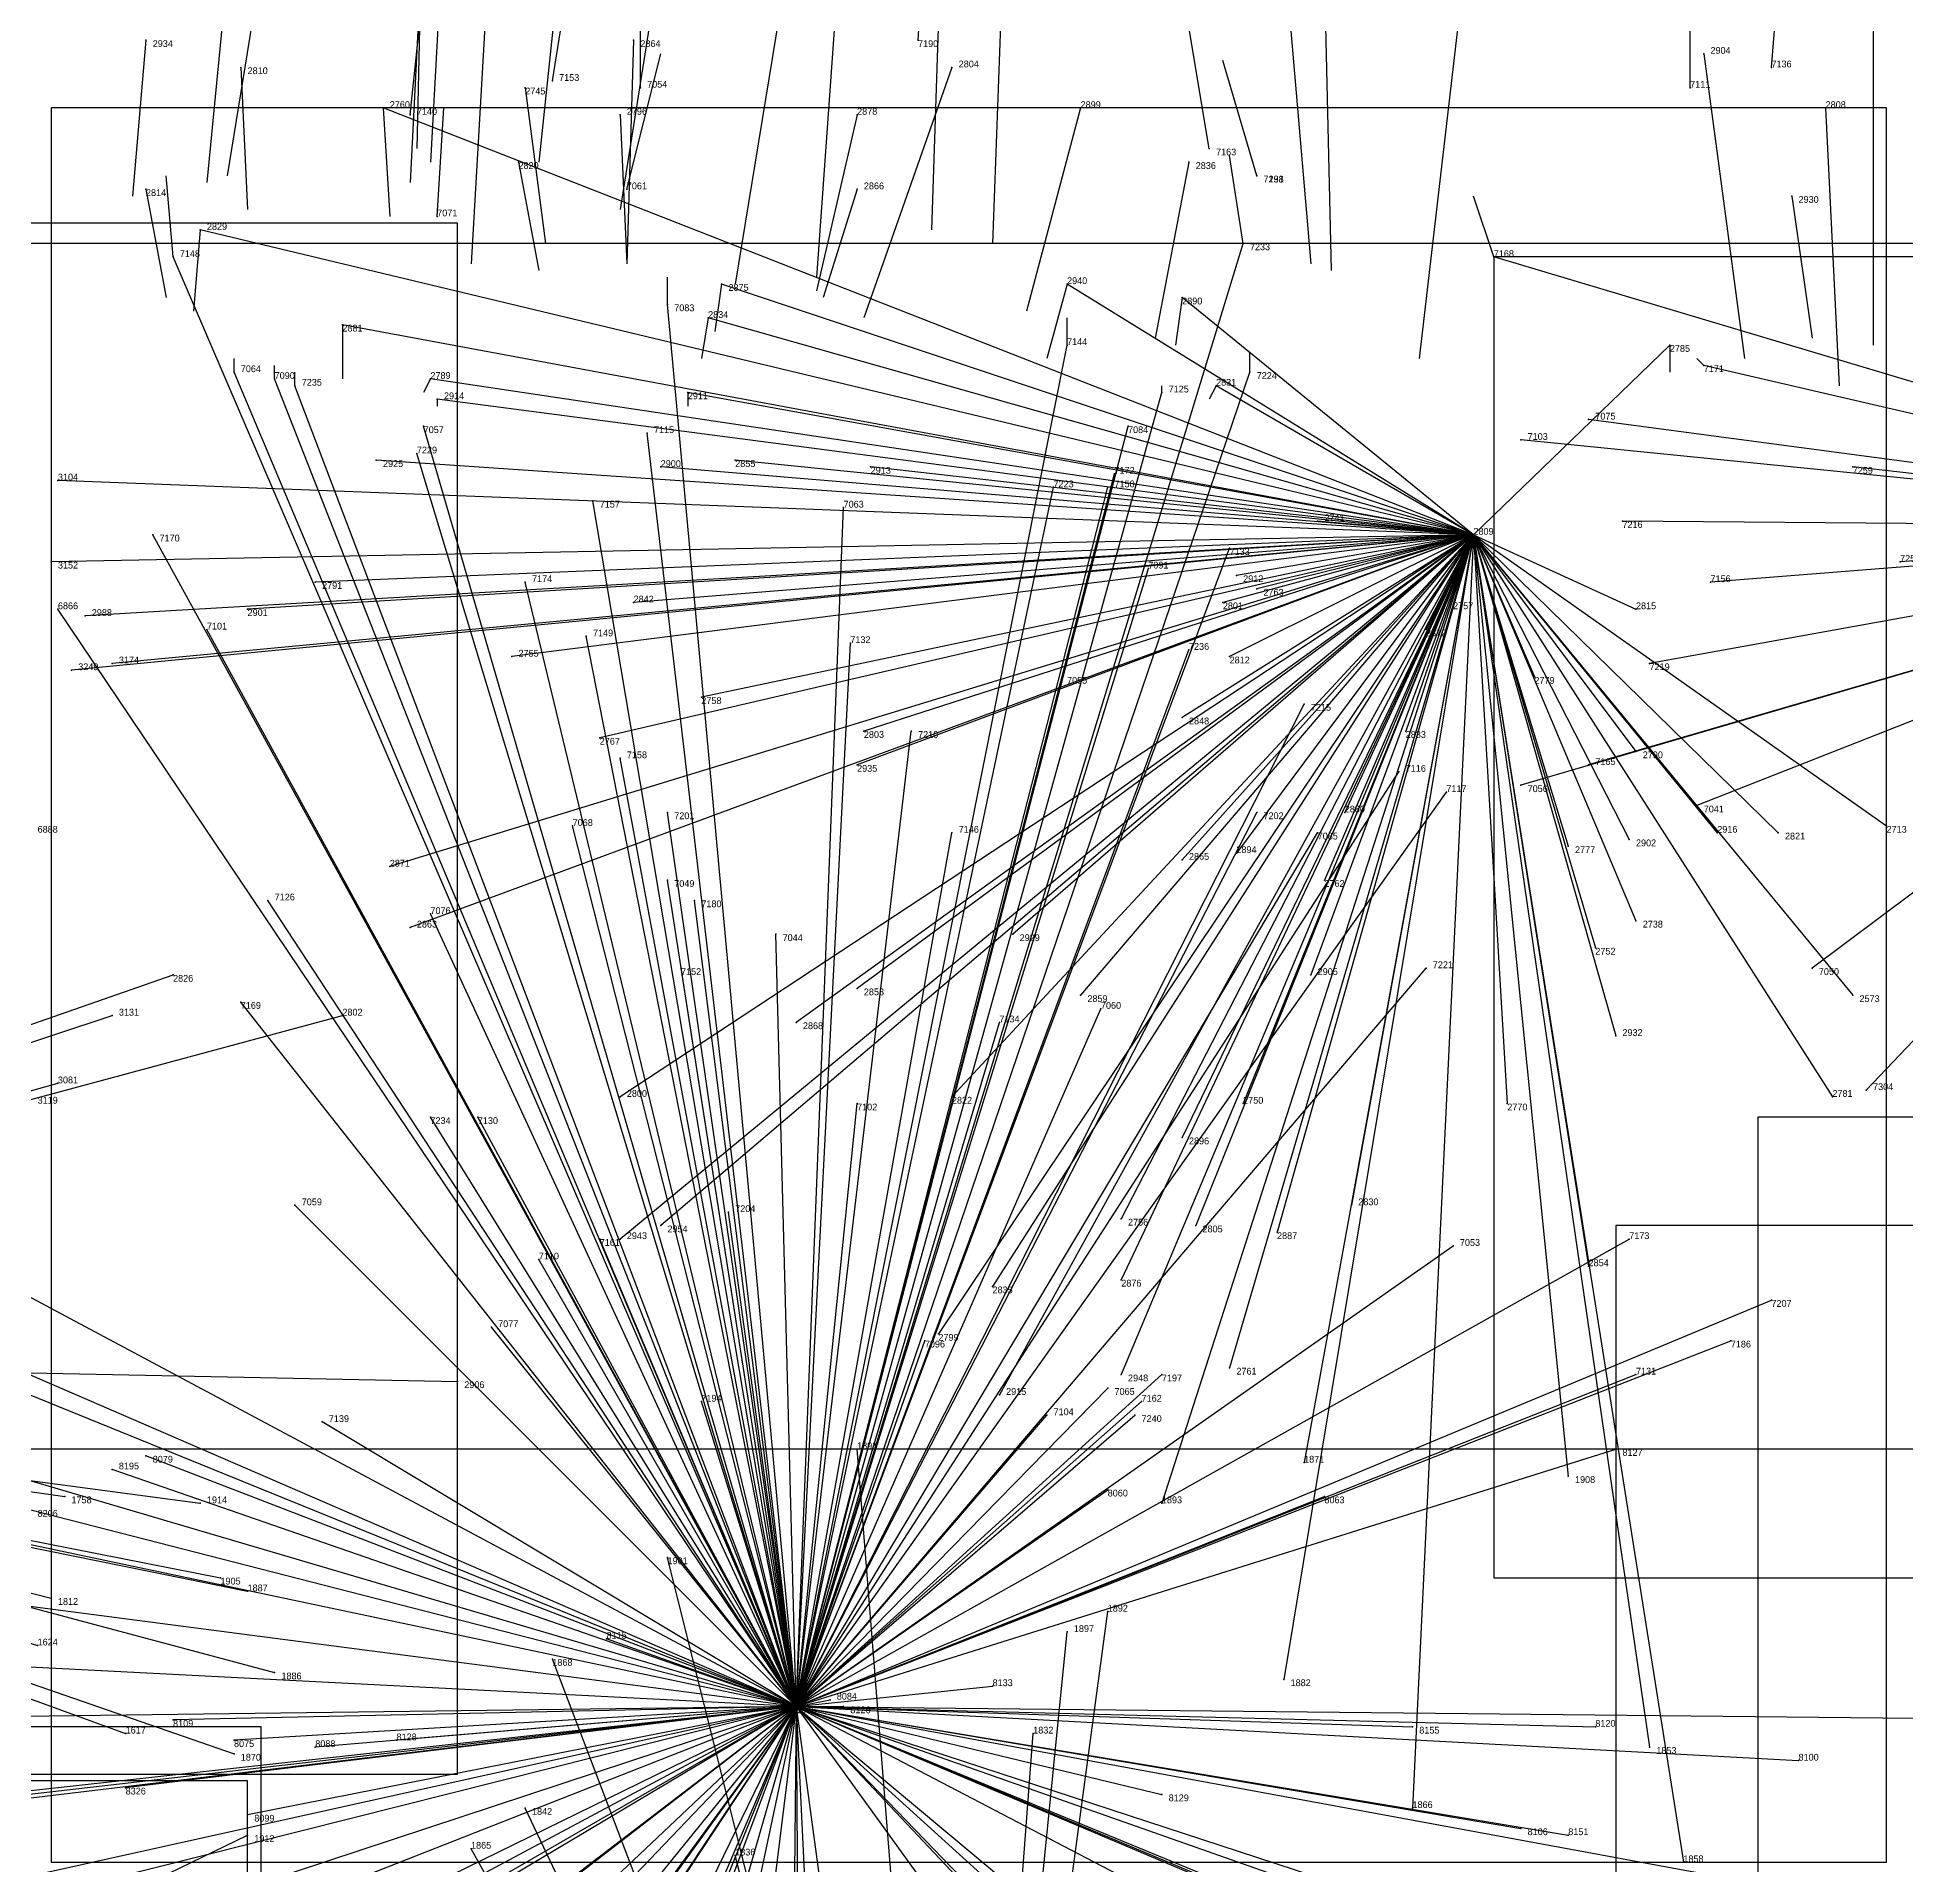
# Model space of a CAD drawing. Extents: x -0.07 to 1.1, y -0.07 to 1.1.
# Drawn here: x 0.238 to 0.514, y 0.6945 to 0.9644 of the extents above; entities that cross this region are included whole.
import ezdxf

# ---------------------------------------------------------------- set-up
doc = ezdxf.new("R2010")
doc.units = 0
for name, color, linetype in [('Clients', 3, 'CONTINUOUS'), ('Facilities', 3, 'CONTINUOUS'), ('Facilities_lines', 3, 'CONTINUOUS'), ('Min_max_boxes', 1, 'CONTINUOUS'), ('Normals', 1, 'CONTINUOUS'), ('Source_points', 5, 'CONTINUOUS'), ('Text', 3, 'CONTINUOUS')]:
    doc.layers.add(name, color=color, linetype=linetype)

msp = doc.modelspace()

# ---------------------------------------------------------------- linework, layer by layer
at = {"layer": 'Clients', "color": 5}
for p in [(0.289, 0.954), (0.262, 0.936), (0.416, 0.934, 1), (0.258, 0.932, 1), (0.453, 0.932, 1), (0.339, 0.928), (0.39, 0.928), (0.331, 0.925, 1), (0.407, 0.926), (0.283, 0.922), (0.337, 0.923), (0.39, 0.919, 1), (0.479, 0.919), (0.267, 0.915, 1), (0.273, 0.914, 1), (0.296, 0.914), (0.417, 0.915, 1), (0.484, 0.916, 1), (0.276, 0.913, 1), (0.297, 0.911), (0.334, 0.912), (0.404, 0.912, 1), (0.412, 0.913), (0.295, 0.907, 1), (0.328, 0.906, 1), (0.399, 0.907, 1), (0.467, 0.908, 1), (0.294, 0.903, 1), (0.457, 0.905, 1), (0.288, 0.902), (0.33, 0.901), (0.341, 0.902), (0.361, 0.901), (0.397, 0.9, 1), (0.506, 0.901, 1), (0.241, 0.899), (0.388, 0.898, 1), (0.396, 0.898, 1), (0.32, 0.896, 1), (0.357, 0.895, 1), (0.427, 0.893), (0.472, 0.893, 1), (0.255, 0.891, 1), (0.414, 0.889, 1), (0.24, 0.887), (0.402, 0.886, 1), (0.513, 0.887, 1), (0.279, 0.884), (0.31, 0.884, 1), (0.415, 0.885), (0.485, 0.884, 1), (0.326, 0.881), (0.413, 0.881), (0.418, 0.883), (0.446, 0.881), (0.241, 0.88, 1), (0.245, 0.879), (0.269, 0.88), (0.474, 0.88), (0.263, 0.877, 1), (0.319, 0.876, 1), (0.358, 0.875, 1), (0.443, 0.877), (0.308, 0.873), (0.408, 0.874, 1), (0.414, 0.873), (0.243, 0.871), (0.249, 0.872), (0.459, 0.87), (0.476, 0.872, 1), (0.336, 0.867), (0.389, 0.869, 1), (0.407, 0.864), (0.425, 0.866, 1), (0.36, 0.862), (0.367, 0.862, 1), (0.44, 0.862), (0.321, 0.861), (0.474, 0.859), (0.324, 0.858, 1), (0.359, 0.857), (0.439, 0.856, 1), (0.467, 0.857, 1), (0.446, 0.853, 1), (0.457, 0.854, 1), (0.483, 0.851, 1), (0.317, 0.848, 1), (0.331, 0.85, 1), (0.418, 0.85, 1), (0.431, 0.85), (0.511, 0.848), (0.373, 0.847, 1), (0.427, 0.847, 1), (0.464, 0.845), (0.473, 0.846), (0.486, 0.847), (0.495, 0.847), (0.29, 0.842), (0.407, 0.843), (0.415, 0.844), (0.331, 0.84, 1), (0.428, 0.84), (0.272, 0.837, 1), (0.335, 0.837, 1), (0.296, 0.835, 1), (0.474, 0.834), (0.293, 0.833), (0.347, 0.832, 1), (0.382, 0.832), (0.468, 0.83), (0.258, 0.826), (0.333, 0.827, 1), (0.426, 0.826), (0.443, 0.827, 1), (0.5, 0.827, 1), (0.359, 0.824), (0.392, 0.823), (0.506, 0.823), (0.249, 0.82), (0.268, 0.822, 1), (0.283, 0.82), (0.395, 0.821, 1), (0.35, 0.819), (0.38, 0.819, 1), (0.471, 0.817), (0.241, 0.81), (0.508, 0.809, 1), (0.324, 0.808), (0.359, 0.807, 1), (0.373, 0.808), (0.416, 0.807), (0.455, 0.807), (0.503, 0.808), (0.296, 0.805, 1), (0.303, 0.805, 1), (0.407, 0.802), (0.276, 0.792, 1), (0.34, 0.791, 1), (0.398, 0.79), (0.432, 0.792), (0.321, 0.787, 1), (0.324, 0.787), (0.33, 0.789), (0.409, 0.789), (0.421, 0.788), (0.473, 0.787, 1), (0.312, 0.784, 1), (0.447, 0.786, 1), (0.467, 0.783), (0.379, 0.78), (0.398, 0.781), (0.494, 0.778, 1), (0.305, 0.774, 1), (0.371, 0.773), (0.369, 0.772, 1), (0.488, 0.772, 1), (0.414, 0.768), (0.3, 0.766), (0.396, 0.765, 1), (0.398, 0.767), (0.404, 0.767, 1), (0.474, 0.767, 1), (0.336, 0.763, 1), (0.38, 0.764), (0.401, 0.763, 1), (0.28, 0.76, 1), (0.387, 0.761, 1), (0.4, 0.761, 1), (0.254, 0.755, 1), (0.359, 0.756), (0.425, 0.754), (0.471, 0.756, 1), (0.249, 0.753, 1), (0.464, 0.752), (0.242, 0.749), (0.262, 0.748), (0.396, 0.75, 1), (0.404, 0.748), (0.428, 0.749, 1), (0.331, 0.74), (0.265, 0.737), (0.269, 0.735), (0.24, 0.734), (0.396, 0.732), (0.39, 0.729), (0.238, 0.727), (0.322, 0.728, 1), (0.314, 0.725), (0.273, 0.723), (0.379, 0.721, 1), (0.422, 0.722), (0.348, 0.718, 1), (0.355, 0.719, 1), (0.357, 0.718, 1), (0.258, 0.716, 1), (0.441, 0.715, 1), (0.468, 0.715, 1), (0.251, 0.714), (0.267, 0.713, 1), (0.291, 0.713, 1), (0.385, 0.714), (0.267, 0.711), (0.279, 0.712, 1), (0.476, 0.712), (0.498, 0.71, 1), (0.251, 0.706, 1), (0.404, 0.705, 1), (0.269, 0.702, 1), (0.31, 0.703), (0.441, 0.703), (0.269, 0.699), (0.457, 0.7, 1), (0.464, 0.699, 1), (0.302, 0.697), (0.341, 0.696), (0.481, 0.695)]:
    msp.add_point(p, dxfattribs=at)
at = {"layer": 'Facilities', "color": 3}
for p in [(0.254, 0.964), (0.326, 0.964), (0.368, 0.964, 1), (0.484, 0.962), (0.268, 0.96), (0.314, 0.958, 1), (0.373, 0.96), (0.494, 0.96, 1), (0.31, 0.957), (0.327, 0.957, 1), (0.482, 0.957, 1), (0.293, 0.953, 1), (0.324, 0.953), (0.359, 0.953), (0.392, 0.954), (0.502, 0.954), (0.411, 0.948, 1), (0.309, 0.946), (0.408, 0.946), (0.418, 0.944, 1), (0.418, 0.944, 1), (0.254, 0.942), (0.325, 0.942, 1), (0.359, 0.942), (0.497, 0.941), (0.297, 0.938, 1), (0.45, 0.891), (0.35, 0.718, 1)]:
    msp.add_point(p, dxfattribs=at)
at = {"layer": 'Facilities_lines', "color": 3}
for p, q in [((0.45, 0.891), (0.289, 0.954)), ((0.45, 0.891), (0.262, 0.936)), ((0.35, 0.718, 1), (0.416, 0.934, 1)), ((0.35, 0.718, 1), (0.258, 0.932, 1)), ((0.587, 0.892, 1), (0.453, 0.932, 1)), ((0.45, 0.891), (0.339, 0.928)), ((0.45, 0.891), (0.39, 0.928)), ((0.35, 0.718, 1), (0.331, 0.925, 1)), ((0.45, 0.891), (0.407, 0.926)), ((0.45, 0.891), (0.283, 0.922)), ((0.45, 0.891), (0.337, 0.923)), ((0.35, 0.718, 1), (0.39, 0.919, 1)), ((0.45, 0.891), (0.479, 0.919)), ((0.35, 0.718, 1), (0.267, 0.915, 1)), ((0.35, 0.718, 1), (0.273, 0.914, 1)), ((0.45, 0.891), (0.296, 0.914)), ((0.35, 0.718, 1), (0.417, 0.915, 1)), ((0.587, 0.892, 1), (0.484, 0.916, 1)), ((0.35, 0.718, 1), (0.276, 0.913, 1)), ((0.45, 0.891), (0.297, 0.911)), ((0.45, 0.891), (0.334, 0.912)), ((0.35, 0.718, 1), (0.404, 0.912, 1)), ((0.45, 0.891), (0.412, 0.913)), ((0.35, 0.718, 1), (0.295, 0.907, 1)), ((0.35, 0.718, 1), (0.328, 0.906, 1)), ((0.35, 0.718, 1), (0.399, 0.907, 1)), ((0.587, 0.892, 1), (0.467, 0.908, 1)), ((0.35, 0.718, 1), (0.294, 0.903, 1)), ((0.587, 0.892, 1), (0.457, 0.905, 1)), ((0.45, 0.891), (0.288, 0.902)), ((0.45, 0.891), (0.33, 0.901)), ((0.45, 0.891), (0.341, 0.902)), ((0.35, 0.718, 1), (0.397, 0.9, 1)), ((0.45, 0.891), (0.361, 0.901)), ((0.587, 0.892, 1), (0.506, 0.901, 1)), ((0.45, 0.891), (0.241, 0.899)), ((0.35, 0.718, 1), (0.396, 0.898, 1)), ((0.35, 0.718, 1), (0.388, 0.898, 1)), ((0.35, 0.718, 1), (0.32, 0.896, 1)), ((0.35, 0.718, 1), (0.357, 0.895, 1)), ((0.45, 0.891), (0.427, 0.893)), ((0.587, 0.892, 1), (0.457, 0.854, 1)), ((0.587, 0.892, 1), (0.467, 0.857, 1)), ((0.587, 0.892, 1), (0.472, 0.893, 1)), ((0.587, 0.892, 1), (0.476, 0.872, 1)), ((0.587, 0.892, 1), (0.483, 0.851, 1)), ((0.587, 0.892, 1), (0.485, 0.884, 1)), ((0.587, 0.892, 1), (0.5, 0.827, 1)), ((0.587, 0.892, 1), (0.508, 0.809, 1)), ((0.587, 0.892, 1), (0.513, 0.887, 1)), ((0.45, 0.891), (0.24, 0.887)), ((0.45, 0.891), (0.243, 0.871)), ((0.45, 0.891), (0.245, 0.879)), ((0.45, 0.891), (0.249, 0.872)), ((0.35, 0.718, 1), (0.255, 0.891, 1)), ((0.45, 0.891), (0.269, 0.88)), ((0.45, 0.891), (0.279, 0.884)), ((0.45, 0.891), (0.29, 0.842)), ((0.45, 0.891), (0.293, 0.833)), ((0.45, 0.891), (0.308, 0.873)), ((0.45, 0.891), (0.321, 0.861)), ((0.45, 0.891), (0.324, 0.808)), ((0.45, 0.891), (0.324, 0.787)), ((0.45, 0.891), (0.326, 0.881)), ((0.45, 0.891), (0.33, 0.789)), ((0.45, 0.891), (0.336, 0.867)), ((0.45, 0.891), (0.35, 0.819)), ((0.35, 0.718, 1), (0.414, 0.889, 1)), ((0.45, 0.891), (0.359, 0.824)), ((0.45, 0.891), (0.359, 0.857)), ((0.45, 0.891), (0.36, 0.862)), ((0.45, 0.891), (0.371, 0.773)), ((0.45, 0.891), (0.373, 0.808)), ((0.45, 0.891), (0.379, 0.78)), ((0.45, 0.891), (0.38, 0.764)), ((0.45, 0.891), (0.382, 0.832)), ((0.45, 0.891), (0.392, 0.823)), ((0.45, 0.891), (0.398, 0.79)), ((0.45, 0.891), (0.398, 0.781)), ((0.45, 0.891), (0.398, 0.767)), ((0.45, 0.891), (0.404, 0.748)), ((0.45, 0.891), (0.407, 0.864)), ((0.45, 0.891), (0.407, 0.843)), ((0.45, 0.891), (0.407, 0.802)), ((0.45, 0.891), (0.409, 0.789)), ((0.45, 0.891), (0.413, 0.881)), ((0.45, 0.891), (0.414, 0.768)), ((0.45, 0.891), (0.414, 0.873)), ((0.45, 0.891), (0.415, 0.844)), ((0.45, 0.891), (0.415, 0.885)), ((0.45, 0.891), (0.416, 0.807)), ((0.45, 0.891), (0.418, 0.883)), ((0.45, 0.891), (0.421, 0.788)), ((0.45, 0.891), (0.422, 0.722)), ((0.45, 0.891), (0.425, 0.754)), ((0.45, 0.891), (0.426, 0.826)), ((0.45, 0.891), (0.428, 0.84)), ((0.45, 0.891), (0.431, 0.85)), ((0.45, 0.891), (0.432, 0.792)), ((0.45, 0.891), (0.44, 0.862)), ((0.45, 0.891), (0.441, 0.703)), ((0.45, 0.891), (0.443, 0.877)), ((0.45, 0.891), (0.446, 0.881)), ((0.45, 0.891), (0.476, 0.712)), ((0.45, 0.891), (0.481, 0.695)), ((0.45, 0.891), (0.464, 0.752)), ((0.45, 0.891), (0.506, 0.823)), ((0.45, 0.891), (0.511, 0.848)), ((0.45, 0.891), (0.474, 0.834)), ((0.45, 0.891), (0.468, 0.83)), ((0.45, 0.891), (0.455, 0.807)), ((0.45, 0.891), (0.464, 0.845)), ((0.45, 0.891), (0.459, 0.87)), ((0.45, 0.891), (0.503, 0.808)), ((0.45, 0.891), (0.474, 0.859)), ((0.45, 0.891), (0.474, 0.88)), ((0.45, 0.891), (0.495, 0.847)), ((0.45, 0.891), (0.467, 0.783)), ((0.45, 0.891), (0.473, 0.846)), ((0.45, 0.891), (0.486, 0.847)), ((0.45, 0.891), (0.471, 0.817)), ((0.35, 0.718, 1), (0.402, 0.886, 1)), ((0.35, 0.718, 1), (0.31, 0.884, 1)), ((0.35, 0.718, 1), (0.241, 0.88, 1)), ((0.35, 0.718, 1), (0.263, 0.877, 1)), ((0.35, 0.718, 1), (0.319, 0.876, 1)), ((0.35, 0.718, 1), (0.358, 0.875, 1)), ((0.35, 0.718, 1), (0.408, 0.874, 1)), ((0.35, 0.718, 1), (0.389, 0.869, 1)), ((0.35, 0.718, 1), (0.425, 0.866, 1)), ((0.35, 0.718, 1), (0.367, 0.862, 1)), ((0.35, 0.718, 1), (0.324, 0.858, 1)), ((0.35, 0.718, 1), (0.439, 0.856, 1)), ((0.35, 0.718, 1), (0.446, 0.853, 1)), ((0.35, 0.718, 1), (0.317, 0.848, 1)), ((0.35, 0.718, 1), (0.331, 0.85, 1)), ((0.35, 0.718, 1), (0.418, 0.85, 1)), ((0.35, 0.718, 1), (0.427, 0.847, 1)), ((0.35, 0.718, 1), (0.373, 0.847, 1)), ((0.35, 0.718, 1), (0.331, 0.84, 1)), ((0.35, 0.718, 1), (0.272, 0.837, 1)), ((0.35, 0.718, 1), (0.335, 0.837, 1)), ((0.35, 0.718, 1), (0.296, 0.835, 1)), ((0.35, 0.718, 1), (0.347, 0.832, 1)), ((0.097, 0.77), (0.258, 0.826)), ((0.35, 0.718, 1), (0.333, 0.827, 1)), ((0.35, 0.718, 1), (0.443, 0.827, 1)), ((0.097, 0.77), (0.283, 0.82)), ((0.097, 0.77), (0.249, 0.82)), ((0.35, 0.718, 1), (0.268, 0.822, 1)), ((0.35, 0.718, 1), (0.395, 0.821, 1)), ((0.35, 0.718, 1), (0.38, 0.819, 1)), ((0.097, 0.77), (0.241, 0.81)), ((0.35, 0.718, 1), (0.359, 0.807, 1)), ((0.35, 0.718, 1), (0.296, 0.805, 1)), ((0.35, 0.718, 1), (0.303, 0.805, 1)), ((0.35, 0.718, 1), (0.276, 0.792, 1)), ((0.35, 0.718, 1), (0.34, 0.791, 1)), ((0.35, 0.718, 1), (0.321, 0.787, 1)), ((0.35, 0.718, 1), (0.473, 0.787, 1)), ((0.35, 0.718, 1), (0.312, 0.784, 1)), ((0.35, 0.718, 1), (0.447, 0.786, 1)), ((0.35, 0.718, 1), (0.232, 0.781, 1)), ((0.35, 0.718, 1), (0.216, 0.776, 1)), ((0.35, 0.718, 1), (0.494, 0.778, 1)), ((0.35, 0.718, 1), (0.305, 0.774, 1)), ((0.35, 0.718, 1), (0.369, 0.772, 1)), ((0.35, 0.718, 1), (0.488, 0.772, 1)), ((0.097, 0.77), (0.251, 0.714)), ((0.097, 0.77), (0.238, 0.727)), ((0.097, 0.77), (0.242, 0.749)), ((0.097, 0.77), (0.24, 0.734)), ((0.097, 0.77), (0.267, 0.711)), ((0.097, 0.77), (0.273, 0.723)), ((0.097, 0.77), (0.269, 0.735)), ((0.097, 0.77), (0.265, 0.737)), ((0.097, 0.77), (0.262, 0.748)), ((0.097, 0.77), (0.3, 0.766)), ((0.35, 0.718, 1), (0.227, 0.768, 1)), ((0.35, 0.718, 1), (0.404, 0.767, 1)), ((0.35, 0.718, 1), (0.474, 0.767, 1)), ((0.35, 0.718, 1), (0.396, 0.765, 1)), ((0.35, 0.718, 1), (0.336, 0.763, 1)), ((0.35, 0.718, 1), (0.401, 0.763, 1)), ((0.35, 0.718, 1), (0.28, 0.76, 1)), ((0.35, 0.718, 1), (0.387, 0.761, 1)), ((0.35, 0.718, 1), (0.4, 0.761, 1)), ((0.35, 0.718, 1), (0.221, 0.756, 1)), ((0.35, 0.718, 1), (0.254, 0.755, 1)), ((0.35, 0.718, 1), (0.471, 0.756, 1)), ((0.374, 0.568), (0.359, 0.756)), ((0.35, 0.718, 1), (0.249, 0.753, 1)), ((0.35, 0.718, 1), (0.203, 0.749, 1)), ((0.35, 0.718, 1), (0.396, 0.75, 1)), ((0.35, 0.718, 1), (0.428, 0.749, 1)), ((0.35, 0.718, 1), (0.237, 0.747, 1)), ((0.374, 0.568), (0.331, 0.74)), ((0.35, 0.718, 1), (0.235, 0.733, 1)), ((0.374, 0.568), (0.396, 0.732)), ((0.374, 0.568), (0.39, 0.729)), ((0.35, 0.718, 1), (0.322, 0.728, 1)), ((0.35, 0.718, 1), (0.233, 0.724, 1)), ((0.374, 0.568), (0.314, 0.725)), ((0.35, 0.718, 1), (0.379, 0.721, 1)), ((0.35, 0.718, 1), (0.187, 0.677, 1)), ((0.35, 0.718, 1), (0.187, 0.7, 1)), ((0.35, 0.718, 1), (0.192, 0.683, 1)), ((0.35, 0.718, 1), (0.194, 0.716, 1)), ((0.35, 0.718, 1), (0.202, 0.701, 1)), ((0.35, 0.718, 1), (0.213, 0.651, 1)), ((0.35, 0.718, 1), (0.225, 0.703, 1)), ((0.35, 0.718, 1), (0.234, 0.656, 1)), ((0.35, 0.718, 1), (0.246, 0.658, 1)), ((0.35, 0.718, 1), (0.251, 0.706, 1)), ((0.35, 0.718, 1), (0.253, 0.686, 1)), ((0.35, 0.718, 1), (0.258, 0.716, 1)), ((0.35, 0.718, 1), (0.263, 0.651, 1)), ((0.35, 0.718, 1), (0.266, 0.685, 1)), ((0.35, 0.718, 1), (0.267, 0.713, 1)), ((0.35, 0.718, 1), (0.269, 0.702, 1)), ((0.35, 0.718, 1), (0.279, 0.712, 1)), ((0.35, 0.718, 1), (0.282, 0.666, 1)), ((0.35, 0.718, 1), (0.286, 0.63, 1)), ((0.35, 0.718, 1), (0.291, 0.713, 1)), ((0.35, 0.718, 1), (0.295, 0.605, 1)), ((0.35, 0.718, 1), (0.296, 0.637, 1)), ((0.35, 0.718, 1), (0.298, 0.646, 1)), ((0.35, 0.718, 1), (0.298, 0.579, 1)), ((0.35, 0.718, 1), (0.303, 0.69, 1)), ((0.35, 0.718, 1), (0.305, 0.671, 1)), ((0.35, 0.718, 1), (0.307, 0.665, 1)), ((0.35, 0.718, 1), (0.311, 0.659, 1)), ((0.35, 0.718, 1), (0.314, 0.684, 1)), ((0.35, 0.718, 1), (0.314, 0.593, 1)), ((0.35, 0.718, 1), (0.317, 0.563, 1)), ((0.35, 0.718, 1), (0.32, 0.677, 1)), ((0.35, 0.718, 1), (0.321, 0.65, 1)), ((0.35, 0.718, 1), (0.332, 0.573, 1)), ((0.35, 0.718, 1), (0.335, 0.681, 1)), ((0.35, 0.718, 1), (0.348, 0.718, 1)), ((0.35, 0.718, 1), (0.349, 0.619, 1)), ((0.35, 0.718, 1), (0.355, 0.719, 1)), ((0.35, 0.718, 1), (0.368, 0.585, 1)), ((0.35, 0.718, 1), (0.539, 0.716, 1)), ((0.35, 0.718, 1), (0.512, 0.665, 1)), ((0.35, 0.718, 1), (0.513, 0.688, 1)), ((0.35, 0.718, 1), (0.467, 0.657, 1)), ((0.35, 0.718, 1), (0.351, 0.561, 1)), ((0.35, 0.718, 1), (0.389, 0.664, 1)), ((0.35, 0.718, 1), (0.496, 0.657, 1)), ((0.35, 0.718, 1), (0.503, 0.655, 1)), ((0.35, 0.718, 1), (0.498, 0.71, 1)), ((0.35, 0.718, 1), (0.434, 0.629, 1)), ((0.35, 0.718, 1), (0.457, 0.7, 1)), ((0.35, 0.718, 1), (0.485, 0.661, 1)), ((0.35, 0.718, 1), (0.468, 0.715, 1)), ((0.35, 0.718, 1), (0.353, 0.656, 1)), ((0.35, 0.718, 1), (0.357, 0.718, 1)), ((0.35, 0.718, 1), (0.404, 0.705, 1)), ((0.35, 0.718, 1), (0.445, 0.632, 1)), ((0.35, 0.718, 1), (0.441, 0.686, 1)), ((0.35, 0.718, 1), (0.464, 0.699, 1)), ((0.35, 0.718, 1), (0.441, 0.642, 1)), ((0.35, 0.718, 1), (0.406, 0.66, 1)), ((0.35, 0.718, 1), (0.441, 0.715, 1)), ((0.374, 0.568), (0.385, 0.714)), ((0.374, 0.568), (0.31, 0.703)), ((0.116, 0.625), (0.269, 0.699)), ((0.374, 0.568), (0.302, 0.697)), ((0.374, 0.568), (0.341, 0.696))]:
    msp.add_line(p, q, dxfattribs=at)
at = {"layer": 'Min_max_boxes', "color": 1}
for p, q in [((0.511, 0.954), (0.24, 0.954)), ((0.24, 0.954), (0.24, 0.695)), ((0.511, 0.954), (0.24, 0.954)), ((0.24, 0.954), (0.24, 0.695)), ((0.24, 0.954), (0.24, 0.954)), ((0.511, 0.695), (0.511, 0.954)), ((0.511, 0.695), (0.511, 0.954)), ((0.511, 0.954), (0.511, 0.954)), ((0.3, 0.937), (0.078, 0.937)), ((0.3, 0.937), (0.078, 0.937)), ((0.3, 0.708), (0.3, 0.937)), ((0.3, 0.708), (0.3, 0.937)), ((0.3, 0.937), (0.3, 0.937)), ((0.539, 0.934, 1), (0.187, 0.934, 1)), ((0.539, 0.934, 1), (0.187, 0.934, 1)), ((0.715, 0.932, 1), (0.453, 0.932, 1)), ((0.453, 0.932, 1), (0.453, 0.737, 1)), ((0.715, 0.932, 1), (0.453, 0.932, 1)), ((0.453, 0.932, 1), (0.453, 0.737, 1)), ((0.453, 0.932, 1), (0.453, 0.932, 1)), ((0.823, 0.805), (0.492, 0.805)), ((0.492, 0.805), (0.492, 0.504)), ((0.823, 0.805), (0.492, 0.805)), ((0.492, 0.805), (0.492, 0.504)), ((0.492, 0.805), (0.492, 0.805)), ((0.84, 0.789, 1), (0.471, 0.789, 1)), ((0.471, 0.789, 1), (0.471, 0.444, 1)), ((0.84, 0.789, 1), (0.471, 0.789, 1)), ((0.471, 0.789, 1), (0.471, 0.444, 1)), ((0.471, 0.789, 1), (0.471, 0.789, 1)), ((0.542, 0.756), (0.226, 0.756)), ((0.542, 0.756), (0.226, 0.756)), ((0.453, 0.737, 1), (0.715, 0.737, 1)), ((0.453, 0.737, 1), (0.715, 0.737, 1)), ((0.453, 0.737, 1), (0.453, 0.737, 1)), ((0.271, 0.715, 1), (0.063, 0.715, 1)), ((0.271, 0.715, 1), (0.063, 0.715, 1)), ((0.271, 0.421, 1), (0.271, 0.715, 1)), ((0.271, 0.421, 1), (0.271, 0.715, 1)), ((0.271, 0.715, 1), (0.271, 0.715, 1)), ((0.269, 0.707), (0.077, 0.707)), ((0.269, 0.707), (0.077, 0.707)), ((0.078, 0.708), (0.3, 0.708)), ((0.078, 0.708), (0.3, 0.708)), ((0.269, 0.546), (0.269, 0.707)), ((0.269, 0.546), (0.269, 0.707)), ((0.269, 0.707), (0.269, 0.707)), ((0.3, 0.708), (0.3, 0.708)), ((0.24, 0.695), (0.511, 0.695)), ((0.24, 0.695), (0.511, 0.695)), ((0.24, 0.695), (0.24, 0.695)), ((0.511, 0.695), (0.511, 0.695))]:
    msp.add_line(p, q, dxfattribs=at)
at = {"layer": 'Normals', "color": 1}
for p, q in [((0.299, 1, 0.007), (0.296, 0.946, 0.091)), ((0.306, 1, 0.013), (0.302, 0.931, 0.086)), ((0.372, 0.998), (0.37, 0.936, 0.079)), ((0.268, 0.995), (0.263, 0.943, 0.085)), ((0.295, 0.995), (0.294, 0.948, 0.088)), ((0.368, 0.964, 1), (0.37, 0.994, 1.095)), ((0.317, 0.993), (0.312, 0.946, 0.088)), ((0.381, 0.989), (0.379, 0.934, 0.084)), ((0.509, 0.99), (0.509, 0.919, 0.071)), ((0.45, 0.986), (0.442, 0.917, 0.072)), ((0.295, 0.983), (0.293, 0.943, 0.092)), ((0.314, 0.958, 1), (0.318, 0.983, 1.097)), ((0.331, 0.983), (0.324, 0.939, 0.089)), ((0.35, 0.983), (0.341, 0.928, 0.083)), ((0.357, 0.985), (0.353, 0.929, 0.082)), ((0.494, 0.96, 1), (0.496, 0.984, 1.097)), ((0.272, 0.981), (0.266, 0.944, 0.093)), ((0.327, 0.957, 1), (0.327, 0.982, 1.097)), ((0.482, 0.957, 1), (0.482, 0.98, 1.097)), ((0.293, 0.953, 1), (0.295, 0.972, 1.098)), ((0.428, 0.972), (0.429, 0.93, 0.091)), ((0.411, 0.948, 1), (0.408, 0.966, 1.098)), ((0.423, 0.966), (0.426, 0.931, 0.094)), ((0.254, 0.964), (0.252, 0.941, 0.097)), ((0.326, 0.964), (0.325, 0.931, 0.094)), ((0.325, 0.942, 1), (0.33, 0.962, 1.098)), ((0.418, 0.944, 1), (0.413, 0.961, 1.098)), ((0.418, 0.944, 1), (0.413, 0.961, 1.098)), ((0.484, 0.962), (0.49, 0.917, 0.089)), ((0.268, 0.96), (0.269, 0.939, 0.098)), ((0.373, 0.96), (0.36, 0.923, 0.092)), ((0.31, 0.957), (0.313, 0.934, 0.097)), ((0.289, 0.954), (0.29, 0.938, 0.099)), ((0.297, 0.938, 1), (0.298, 0.954, 1.099)), ((0.324, 0.953), (0.325, 0.931, 0.097)), ((0.359, 0.953), (0.353, 0.927, 0.096)), ((0.392, 0.954), (0.384, 0.924, 0.095)), ((0.502, 0.954), (0.504, 0.913, 0.091)), ((0.416, 0.934, 1), (0.414, 0.947, 1.099)), ((0.258, 0.932, 1), (0.257, 0.944, 1.099)), ((0.309, 0.946), (0.312, 0.93, 0.099)), ((0.408, 0.946), (0.403, 0.92, 0.097)), ((0.254, 0.942), (0.257, 0.926, 0.099)), ((0.359, 0.942), (0.354, 0.926, 0.098)), ((0.453, 0.932, 1), (0.45, 0.941, 1.1)), ((0.497, 0.941), (0.5, 0.92, 0.098)), ((0.262, 0.936), (0.261, 0.924, 0.099)), ((0.331, 0.925, 1), (0.331, 0.929, 1.1)), ((0.339, 0.928), (0.338, 0.921, 0.1)), ((0.39, 0.928), (0.387, 0.917, 0.099)), ((0.407, 0.926), (0.406, 0.919, 0.1)), ((0.283, 0.922), (0.283, 0.914, 0.1)), ((0.337, 0.923), (0.336, 0.917, 0.1)), ((0.39, 0.919, 1), (0.39, 0.923, 1.1)), ((0.267, 0.915, 1), (0.267, 0.917, 1.1)), ((0.417, 0.915, 1), (0.417, 0.918, 1.1)), ((0.479, 0.919), (0.479, 0.915, 0.1)), ((0.484, 0.916, 1), (0.483, 0.917, 1.1)), ((0.273, 0.914, 1), (0.273, 0.916, 1.1)), ((0.276, 0.913, 1), (0.276, 0.915, 1.1)), ((0.296, 0.914), (0.295, 0.912, 0.1)), ((0.297, 0.911), (0.297, 0.91, 0.1)), ((0.334, 0.912), (0.334, 0.91, 0.1)), ((0.404, 0.912, 1), (0.404, 0.913, 1.1)), ((0.412, 0.913), (0.411, 0.911, 0.1)), ((0.295, 0.907, 1), (0.295, 0.907, 1.1)), ((0.328, 0.906, 1), (0.328, 0.906, 1.1)), ((0.399, 0.907, 1), (0.399, 0.907, 1.1)), ((0.467, 0.908, 1), (0.467, 0.908, 1.1)), ((0.294, 0.903, 1), (0.294, 0.903, 1.1)), ((0.457, 0.905, 1), (0.457, 0.905, 1.1)), ((0.288, 0.902), (0.288, 0.902, 0.1)), ((0.33, 0.901), (0.33, 0.901, 0.1)), ((0.341, 0.902), (0.341, 0.902, 0.1)), ((0.361, 0.901), (0.361, 0.901, 0.1)), ((0.397, 0.9, 1), (0.397, 0.9, 1.1)), ((0.506, 0.901, 1), (0.506, 0.901, 1.1)), ((0.241, 0.899), (0.241, 0.899, 0.1)), ((0.388, 0.898, 1), (0.388, 0.898, 1.1)), ((0.396, 0.898, 1), (0.396, 0.898, 1.1)), ((0.32, 0.896, 1), (0.32, 0.896, 1.1)), ((0.357, 0.895, 1), (0.357, 0.895, 1.1)), ((0.427, 0.893), (0.427, 0.893, 0.1)), ((0.472, 0.893, 1), (0.472, 0.893, 1.1)), ((0.255, 0.891, 1), (0.255, 0.891, 1.1)), ((0.414, 0.889, 1), (0.414, 0.889, 1.1)), ((0.45, 0.891), (0.45, 0.891, 0.1)), ((0.24, 0.887), (0.24, 0.887, 0.1)), ((0.402, 0.886, 1), (0.402, 0.886, 1.1)), ((0.513, 0.887, 1), (0.513, 0.887, 1.1)), ((0.279, 0.884), (0.279, 0.884, 0.1)), ((0.31, 0.884, 1), (0.31, 0.884, 1.1)), ((0.415, 0.885), (0.415, 0.885, 0.1)), ((0.485, 0.884, 1), (0.485, 0.884, 1.1)), ((0.326, 0.881), (0.326, 0.881, 0.1)), ((0.413, 0.881), (0.413, 0.881, 0.1)), ((0.418, 0.883), (0.418, 0.883, 0.1)), ((0.446, 0.881), (0.446, 0.881, 0.1)), ((0.241, 0.88, 1), (0.241, 0.88, 1.1)), ((0.245, 0.879), (0.245, 0.879, 0.1)), ((0.269, 0.88), (0.269, 0.88, 0.1)), ((0.474, 0.88), (0.474, 0.88, 0.1)), ((0.263, 0.877, 1), (0.263, 0.877, 1.1)), ((0.319, 0.876, 1), (0.319, 0.876, 1.1)), ((0.358, 0.875, 1), (0.358, 0.875, 1.1)), ((0.443, 0.877), (0.443, 0.877, 0.1)), ((0.308, 0.873), (0.308, 0.873, 0.1)), ((0.408, 0.874, 1), (0.408, 0.874, 1.1)), ((0.414, 0.873), (0.414, 0.873, 0.1)), ((0.243, 0.871), (0.243, 0.871, 0.1)), ((0.249, 0.872), (0.249, 0.872, 0.1)), ((0.459, 0.87), (0.459, 0.87, 0.1)), ((0.476, 0.872, 1), (0.476, 0.872, 1.1)), ((0.336, 0.867), (0.336, 0.867, 0.1)), ((0.389, 0.869, 1), (0.389, 0.869, 1.1)), ((0.407, 0.864), (0.407, 0.864, 0.1)), ((0.425, 0.866, 1), (0.425, 0.866, 1.1)), ((0.36, 0.862), (0.36, 0.862, 0.1)), ((0.367, 0.862, 1), (0.367, 0.862, 1.1)), ((0.44, 0.862), (0.44, 0.862, 0.1)), ((0.321, 0.861), (0.321, 0.861, 0.1)), ((0.474, 0.859), (0.474, 0.859, 0.1)), ((0.324, 0.858, 1), (0.324, 0.858, 1.1)), ((0.359, 0.857), (0.359, 0.857, 0.1)), ((0.439, 0.856, 1), (0.439, 0.856, 1.1)), ((0.467, 0.857, 1), (0.467, 0.857, 1.1)), ((0.446, 0.853, 1), (0.446, 0.853, 1.1)), ((0.457, 0.854, 1), (0.457, 0.854, 1.1)), ((0.483, 0.851, 1), (0.483, 0.851, 1.1)), ((0.317, 0.848, 1), (0.317, 0.848, 1.1)), ((0.331, 0.85, 1), (0.331, 0.85, 1.1)), ((0.418, 0.85, 1), (0.418, 0.85, 1.1)), ((0.431, 0.85), (0.431, 0.85, 0.1)), ((0.511, 0.848), (0.511, 0.848, 0.1)), ((0.373, 0.847, 1), (0.373, 0.847, 1.1)), ((0.427, 0.847, 1), (0.427, 0.847, 1.1)), ((0.464, 0.845), (0.464, 0.845, 0.1)), ((0.473, 0.846), (0.473, 0.846, 0.1)), ((0.486, 0.847), (0.486, 0.847, 0.1)), ((0.495, 0.847), (0.495, 0.847, 0.1)), ((0.29, 0.842), (0.29, 0.842, 0.1)), ((0.407, 0.843), (0.407, 0.843, 0.1)), ((0.415, 0.844), (0.415, 0.844, 0.1)), ((0.331, 0.84, 1), (0.331, 0.84, 1.1)), ((0.428, 0.84), (0.428, 0.84, 0.1)), ((0.272, 0.837, 1), (0.272, 0.837, 1.1)), ((0.335, 0.837, 1), (0.335, 0.837, 1.1)), ((0.296, 0.835, 1), (0.296, 0.835, 1.1)), ((0.474, 0.834), (0.474, 0.834, 0.1)), ((0.293, 0.833), (0.293, 0.833, 0.1)), ((0.347, 0.832, 1), (0.347, 0.832, 1.1)), ((0.382, 0.832), (0.382, 0.832, 0.1)), ((0.468, 0.83), (0.468, 0.83, 0.1)), ((0.258, 0.826), (0.258, 0.826, 0.1)), ((0.333, 0.827, 1), (0.333, 0.827, 1.1)), ((0.426, 0.826), (0.426, 0.826, 0.1)), ((0.443, 0.827, 1), (0.443, 0.827, 1.1)), ((0.5, 0.827, 1), (0.5, 0.827, 1.1)), ((0.359, 0.824), (0.359, 0.824, 0.1)), ((0.392, 0.823), (0.392, 0.823, 0.1)), ((0.506, 0.823), (0.506, 0.823, 0.1)), ((0.249, 0.82), (0.249, 0.82, 0.1)), ((0.268, 0.822, 1), (0.268, 0.822, 1.1)), ((0.283, 0.82), (0.283, 0.82, 0.1)), ((0.395, 0.821, 1), (0.395, 0.821, 1.1)), ((0.35, 0.819), (0.35, 0.819, 0.1)), ((0.38, 0.819, 1), (0.38, 0.819, 1.1)), ((0.471, 0.817), (0.471, 0.817, 0.1)), ((0.241, 0.81), (0.241, 0.81, 0.1)), ((0.508, 0.809, 1), (0.508, 0.809, 1.1)), ((0.324, 0.808), (0.324, 0.808, 0.1)), ((0.359, 0.807, 1), (0.359, 0.807, 1.1)), ((0.373, 0.808), (0.373, 0.808, 0.1)), ((0.416, 0.807), (0.416, 0.807, 0.1)), ((0.455, 0.807), (0.455, 0.807, 0.1)), ((0.503, 0.808), (0.503, 0.808, 0.1)), ((0.296, 0.805, 1), (0.296, 0.805, 1.1)), ((0.303, 0.805, 1), (0.303, 0.805, 1.1)), ((0.407, 0.802), (0.407, 0.802, 0.1)), ((0.276, 0.792, 1), (0.276, 0.792, 1.1)), ((0.34, 0.791, 1), (0.34, 0.791, 1.1)), ((0.398, 0.79), (0.398, 0.79, 0.1)), ((0.432, 0.792), (0.432, 0.792, 0.1)), ((0.321, 0.787, 1), (0.321, 0.787, 1.1)), ((0.324, 0.787), (0.324, 0.787, 0.1)), ((0.33, 0.789), (0.33, 0.789, 0.1)), ((0.409, 0.789), (0.409, 0.789, 0.1)), ((0.421, 0.788), (0.421, 0.788, 0.1)), ((0.473, 0.787, 1), (0.473, 0.787, 1.1)), ((0.312, 0.784, 1), (0.312, 0.784, 1.1)), ((0.447, 0.786, 1), (0.447, 0.786, 1.1)), ((0.467, 0.783), (0.467, 0.783, 0.1)), ((0.379, 0.78), (0.379, 0.78, 0.1)), ((0.398, 0.781), (0.398, 0.781, 0.1)), ((0.494, 0.778, 1), (0.494, 0.778, 1.1)), ((0.305, 0.774, 1), (0.305, 0.774, 1.1)), ((0.371, 0.773), (0.371, 0.773, 0.1)), ((0.369, 0.772, 1), (0.369, 0.772, 1.1)), ((0.488, 0.772, 1), (0.488, 0.772, 1.1)), ((0.414, 0.768), (0.414, 0.768, 0.1)), ((0.3, 0.766), (0.3, 0.766, 0.1)), ((0.396, 0.765, 1), (0.396, 0.765, 1.1)), ((0.398, 0.767), (0.398, 0.767, 0.1)), ((0.404, 0.767, 1), (0.404, 0.767, 1.1)), ((0.474, 0.767, 1), (0.474, 0.767, 1.1)), ((0.336, 0.763, 1), (0.336, 0.763, 1.1)), ((0.38, 0.764), (0.38, 0.764, 0.1)), ((0.401, 0.763, 1), (0.401, 0.763, 1.1)), ((0.28, 0.76, 1), (0.28, 0.76, 1.1)), ((0.387, 0.761, 1), (0.387, 0.761, 1.1)), ((0.4, 0.761, 1), (0.4, 0.761, 1.1)), ((0.254, 0.755, 1), (0.254, 0.755, 1.1)), ((0.359, 0.756), (0.359, 0.756, 0.1)), ((0.425, 0.754), (0.425, 0.754, 0.1)), ((0.471, 0.756, 1), (0.471, 0.756, 1.1)), ((0.249, 0.753, 1), (0.249, 0.753, 1.1)), ((0.464, 0.752), (0.464, 0.752, 0.1)), ((0.242, 0.749), (0.242, 0.749, 0.1)), ((0.262, 0.748), (0.262, 0.748, 0.1)), ((0.396, 0.75, 1), (0.396, 0.75, 1.1)), ((0.404, 0.748), (0.404, 0.748, 0.1)), ((0.428, 0.749, 1), (0.428, 0.749, 1.1)), ((0.331, 0.74), (0.331, 0.74, 0.1)), ((0.265, 0.737), (0.265, 0.737, 0.1)), ((0.269, 0.735), (0.269, 0.735, 0.1)), ((0.24, 0.734), (0.24, 0.734, 0.1)), ((0.396, 0.732), (0.396, 0.732, 0.1)), ((0.39, 0.729), (0.39, 0.729, 0.1)), ((0.238, 0.727), (0.238, 0.727, 0.1)), ((0.322, 0.728, 1), (0.322, 0.728, 1.1)), ((0.314, 0.725), (0.314, 0.725, 0.1)), ((0.273, 0.723), (0.273, 0.723, 0.1)), ((0.379, 0.721, 1), (0.379, 0.721, 1.1)), ((0.422, 0.722), (0.422, 0.722, 0.1)), ((0.348, 0.718, 1), (0.348, 0.718, 1.1)), ((0.35, 0.718, 1), (0.35, 0.718, 1.1)), ((0.355, 0.719, 1), (0.355, 0.719, 1.1)), ((0.357, 0.718, 1), (0.357, 0.718, 1.1)), ((0.258, 0.716, 1), (0.258, 0.716, 1.1)), ((0.441, 0.715, 1), (0.441, 0.715, 1.1)), ((0.468, 0.715, 1), (0.468, 0.715, 1.1)), ((0.251, 0.714), (0.251, 0.714, 0.1)), ((0.267, 0.713, 1), (0.267, 0.713, 1.1)), ((0.291, 0.713, 1), (0.291, 0.713, 1.1)), ((0.385, 0.714), (0.385, 0.714, 0.1)), ((0.267, 0.711), (0.267, 0.711, 0.1)), ((0.279, 0.712, 1), (0.279, 0.712, 1.1)), ((0.476, 0.712), (0.476, 0.712, 0.1)), ((0.498, 0.71, 1), (0.498, 0.71, 1.1)), ((0.251, 0.706, 1), (0.251, 0.706, 1.1)), ((0.404, 0.705, 1), (0.404, 0.705, 1.1)), ((0.269, 0.702, 1), (0.269, 0.702, 1.1)), ((0.31, 0.703), (0.31, 0.703, 0.1)), ((0.441, 0.703), (0.441, 0.703, 0.1)), ((0.269, 0.699), (0.269, 0.699, 0.1)), ((0.457, 0.7, 1), (0.457, 0.7, 1.1)), ((0.464, 0.699, 1), (0.464, 0.699, 1.1)), ((0.302, 0.697), (0.302, 0.697, 0.1)), ((0.341, 0.696), (0.341, 0.696, 0.1)), ((0.481, 0.695), (0.481, 0.695, 0.1))]:
    msp.add_line(p, q, dxfattribs=at)
at = {"layer": 'Source_points', "color": 5}
for p in [(0.254, 0.964), (0.326, 0.964), (0.368, 0.964, 1), (0.484, 0.962), (0.268, 0.96), (0.314, 0.958, 1), (0.373, 0.96), (0.494, 0.96, 1), (0.31, 0.957), (0.327, 0.957, 1), (0.482, 0.957, 1), (0.289, 0.954), (0.293, 0.953, 1), (0.324, 0.953), (0.359, 0.953), (0.392, 0.954), (0.502, 0.954), (0.411, 0.948, 1), (0.309, 0.946), (0.408, 0.946), (0.418, 0.944, 1), (0.418, 0.944, 1), (0.254, 0.942), (0.325, 0.942, 1), (0.359, 0.942), (0.497, 0.941), (0.262, 0.936), (0.297, 0.938, 1), (0.416, 0.934, 1), (0.258, 0.932, 1), (0.453, 0.932, 1), (0.339, 0.928), (0.39, 0.928), (0.331, 0.925, 1), (0.407, 0.926), (0.283, 0.922), (0.337, 0.923), (0.39, 0.919, 1), (0.479, 0.919), (0.267, 0.915, 1), (0.273, 0.914, 1), (0.296, 0.914), (0.417, 0.915, 1), (0.484, 0.916, 1), (0.276, 0.913, 1), (0.297, 0.911), (0.334, 0.912), (0.404, 0.912, 1), (0.412, 0.913), (0.295, 0.907, 1), (0.328, 0.906, 1), (0.399, 0.907, 1), (0.467, 0.908, 1), (0.294, 0.903, 1), (0.457, 0.905, 1), (0.288, 0.902), (0.33, 0.901), (0.341, 0.902), (0.361, 0.901), (0.397, 0.9, 1), (0.506, 0.901, 1), (0.241, 0.899), (0.388, 0.898, 1), (0.396, 0.898, 1), (0.32, 0.896, 1), (0.357, 0.895, 1), (0.427, 0.893), (0.472, 0.893, 1), (0.255, 0.891, 1), (0.414, 0.889, 1), (0.45, 0.891), (0.24, 0.887), (0.402, 0.886, 1), (0.513, 0.887, 1), (0.279, 0.884), (0.31, 0.884, 1), (0.415, 0.885), (0.485, 0.884, 1), (0.326, 0.881), (0.413, 0.881), (0.418, 0.883), (0.446, 0.881), (0.241, 0.88, 1), (0.245, 0.879), (0.269, 0.88), (0.474, 0.88), (0.263, 0.877, 1), (0.319, 0.876, 1), (0.358, 0.875, 1), (0.443, 0.877), (0.308, 0.873), (0.408, 0.874, 1), (0.414, 0.873), (0.243, 0.871), (0.249, 0.872), (0.459, 0.87), (0.476, 0.872, 1), (0.336, 0.867), (0.389, 0.869, 1), (0.407, 0.864), (0.425, 0.866, 1), (0.36, 0.862), (0.367, 0.862, 1), (0.44, 0.862), (0.321, 0.861), (0.474, 0.859), (0.324, 0.858, 1), (0.359, 0.857), (0.439, 0.856, 1), (0.467, 0.857, 1), (0.446, 0.853, 1), (0.457, 0.854, 1), (0.483, 0.851, 1), (0.317, 0.848, 1), (0.331, 0.85, 1), (0.418, 0.85, 1), (0.431, 0.85), (0.511, 0.848), (0.373, 0.847, 1), (0.427, 0.847, 1), (0.464, 0.845), (0.473, 0.846), (0.486, 0.847), (0.495, 0.847), (0.29, 0.842), (0.407, 0.843), (0.415, 0.844), (0.331, 0.84, 1), (0.428, 0.84), (0.272, 0.837, 1), (0.335, 0.837, 1), (0.296, 0.835, 1), (0.474, 0.834), (0.293, 0.833), (0.347, 0.832, 1), (0.382, 0.832), (0.468, 0.83), (0.258, 0.826), (0.333, 0.827, 1), (0.426, 0.826), (0.443, 0.827, 1), (0.5, 0.827, 1), (0.359, 0.824), (0.392, 0.823), (0.506, 0.823), (0.249, 0.82), (0.268, 0.822, 1), (0.283, 0.82), (0.395, 0.821, 1), (0.35, 0.819), (0.38, 0.819, 1), (0.471, 0.817), (0.241, 0.81), (0.508, 0.809, 1), (0.324, 0.808), (0.359, 0.807, 1), (0.373, 0.808), (0.416, 0.807), (0.455, 0.807), (0.503, 0.808), (0.296, 0.805, 1), (0.303, 0.805, 1), (0.407, 0.802), (0.276, 0.792, 1), (0.34, 0.791, 1), (0.398, 0.79), (0.432, 0.792), (0.321, 0.787, 1), (0.324, 0.787), (0.33, 0.789), (0.409, 0.789), (0.421, 0.788), (0.473, 0.787, 1), (0.312, 0.784, 1), (0.447, 0.786, 1), (0.467, 0.783), (0.379, 0.78), (0.398, 0.781), (0.494, 0.778, 1), (0.305, 0.774, 1), (0.371, 0.773), (0.369, 0.772, 1), (0.488, 0.772, 1), (0.414, 0.768), (0.3, 0.766), (0.396, 0.765, 1), (0.398, 0.767), (0.404, 0.767, 1), (0.474, 0.767, 1), (0.336, 0.763, 1), (0.38, 0.764), (0.401, 0.763, 1), (0.28, 0.76, 1), (0.387, 0.761, 1), (0.4, 0.761, 1), (0.254, 0.755, 1), (0.359, 0.756), (0.425, 0.754), (0.471, 0.756, 1), (0.249, 0.753, 1), (0.464, 0.752), (0.242, 0.749), (0.262, 0.748), (0.396, 0.75, 1), (0.404, 0.748), (0.428, 0.749, 1), (0.331, 0.74), (0.265, 0.737), (0.269, 0.735), (0.24, 0.734), (0.396, 0.732), (0.39, 0.729), (0.238, 0.727), (0.322, 0.728, 1), (0.314, 0.725), (0.273, 0.723), (0.379, 0.721, 1), (0.422, 0.722), (0.348, 0.718, 1), (0.35, 0.718, 1), (0.355, 0.719, 1), (0.357, 0.718, 1), (0.258, 0.716, 1), (0.441, 0.715, 1), (0.468, 0.715, 1), (0.251, 0.714), (0.267, 0.713, 1), (0.291, 0.713, 1), (0.385, 0.714), (0.267, 0.711), (0.279, 0.712, 1), (0.476, 0.712), (0.498, 0.71, 1), (0.251, 0.706, 1), (0.404, 0.705, 1), (0.269, 0.702, 1), (0.31, 0.703), (0.441, 0.703), (0.269, 0.699), (0.457, 0.7, 1), (0.464, 0.699, 1), (0.302, 0.697), (0.341, 0.696), (0.481, 0.695)]:
    msp.add_point(p, dxfattribs=at)

# ---------------------------------------------------------------- texts
at = {"layer": 'Text', "color": 3}
for s, p in [('2934', (0.255, 0.963)), ('2864', (0.327, 0.963)), ('7190', (0.368, 0.963, 1)), ('2804', (0.374, 0.96)), ('2904', (0.485, 0.962)), ('7136', (0.494, 0.96, 1)), ('2810', (0.269, 0.959)), ('7153', (0.315, 0.958, 1)), ('7054', (0.328, 0.957, 1)), ('7111', (0.482, 0.957, 1)), ('2760', (0.29, 0.954)), ('2745', (0.31, 0.956)), ('2899', (0.392, 0.954)), ('2808', (0.502, 0.954)), ('7140', (0.294, 0.953, 1)), ('2796', (0.325, 0.953)), ('2878', (0.359, 0.953)), ('7163', (0.412, 0.947, 1)), ('2820', (0.309, 0.945)), ('2836', (0.409, 0.945)), ('7198', (0.419, 0.943, 1)), ('7231', (0.419, 0.943, 1)), ('2814', (0.254, 0.941)), ('7061', (0.325, 0.942, 1)), ('2866', (0.36, 0.942)), ('7071', (0.297, 0.938, 1)), ('2930', (0.498, 0.94)), ('2829', (0.263, 0.936)), ('7148', (0.259, 0.932, 1)), ('7233', (0.417, 0.933, 1)), ('7168', (0.453, 0.932, 1)), ('2875', (0.34, 0.927)), ('2940', (0.39, 0.928)), ('7083', (0.332, 0.924, 1)), ('2890', (0.407, 0.925)), ('2881', (0.283, 0.921)), ('2834', (0.337, 0.923)), ('7144', (0.39, 0.919, 1)), ('2785', (0.479, 0.918)), ('7064', (0.268, 0.915, 1)), ('7090', (0.273, 0.914, 1)), ('7235', (0.277, 0.913, 1)), ('2789', (0.296, 0.914)), ('2831', (0.412, 0.913)), ('7224', (0.418, 0.914, 1)), ('7171', (0.484, 0.915, 1)), ('2914', (0.298, 0.911)), ('2911', (0.334, 0.911)), ('7125', (0.405, 0.912, 1)), ('7075', (0.468, 0.908, 1)), ('7057', (0.295, 0.906, 1)), ('7115', (0.329, 0.906, 1)), ('7084', (0.399, 0.906, 1)), ('7103', (0.458, 0.905, 1)), ('7229', (0.294, 0.903, 1)), ('3104', (0.241, 0.899)), ('2925', (0.289, 0.901)), ('2900', (0.33, 0.901)), ('2855', (0.341, 0.901)), ('2913', (0.361, 0.9)), ('7172', (0.397, 0.9, 1)), ('7259', (0.506, 0.9, 1)), ('7223', (0.388, 0.898, 1)), ('7150', (0.397, 0.898, 1)), ('7157', (0.321, 0.895, 1)), ('7063', (0.357, 0.895, 1)), ('2741', (0.428, 0.893)), ('2809', (0.45, 0.891)), ('7216', (0.472, 0.892, 1)), ('7170', (0.256, 0.89, 1)), ('7133', (0.414, 0.888, 1)), ('3152', (0.241, 0.886)), ('7091', (0.402, 0.886, 1)), ('7250', (0.513, 0.887, 1)), ('2791', (0.28, 0.883)), ('7174', (0.311, 0.884, 1)), ('2912', (0.416, 0.884)), ('7156', (0.485, 0.884, 1)), ('6866', (0.241, 0.88, 1)), ('2842', (0.326, 0.881)), ('2801', (0.413, 0.88)), ('2763', (0.419, 0.882)), ('2757', (0.447, 0.88)), ('2815', (0.474, 0.88)), ('2988', (0.246, 0.879)), ('7101', (0.263, 0.877, 1)), ('2901', (0.269, 0.879)), ('7149', (0.32, 0.876, 1)), ('7132', (0.358, 0.875, 1)), ('7236', (0.408, 0.874, 1)), ('2872', (0.443, 0.876)), ('3174', (0.25, 0.872)), ('2755', (0.309, 0.873)), ('2812', (0.414, 0.872)), ('3249', (0.244, 0.871)), ('7055', (0.39, 0.869, 1)), ('2779', (0.459, 0.869)), ('7219', (0.476, 0.871, 1)), ('2758', (0.336, 0.866)), ('2848', (0.408, 0.863)), ('7215', (0.426, 0.865, 1)), ('2803', (0.36, 0.861)), ('7210', (0.368, 0.861, 1)), ('2833', (0.44, 0.861)), ('2767', (0.321, 0.86)), ('7158', (0.325, 0.858, 1)), ('2790', (0.475, 0.858)), ('2935', (0.359, 0.856)), ('7116', (0.44, 0.856, 1)), ('7165', (0.468, 0.857, 1)), ('7117', (0.446, 0.853, 1)), ('7056', (0.458, 0.853, 1)), ('2880', (0.431, 0.85)), ('7041', (0.484, 0.85, 1)), ('6888', (0.238, 0.847, 1)), ('7068', (0.317, 0.848, 1)), ('7201', (0.332, 0.849, 1)), ('7146', (0.374, 0.847, 1)), ('7202', (0.419, 0.849, 1)), ('2916', (0.486, 0.847)), ('2713', (0.511, 0.847)), ('2894', (0.415, 0.844)), ('7085', (0.427, 0.846, 1)), ('2777', (0.465, 0.844)), ('2902', (0.474, 0.845)), ('2821', (0.496, 0.846)), ('2871', (0.29, 0.842)), ('2865', (0.408, 0.843)), ('7049', (0.332, 0.839, 1)), ('2762', (0.428, 0.839)), ('7126', (0.273, 0.837, 1)), ('7180', (0.336, 0.836, 1)), ('2863', (0.294, 0.833)), ('7076', (0.296, 0.835, 1)), ('2738', (0.475, 0.833)), ('7044', (0.348, 0.831, 1)), ('2929', (0.383, 0.831)), ('7221', (0.444, 0.827, 1)), ('2752', (0.468, 0.829)), ('2826', (0.258, 0.825)), ('7152', (0.333, 0.826, 1)), ('2905', (0.427, 0.826)), ('7050', (0.501, 0.826, 1)), ('2858', (0.36, 0.823)), ('2859', (0.393, 0.822)), ('2573', (0.507, 0.822)), ('3131', (0.25, 0.82)), ('7169', (0.268, 0.821, 1)), ('2802', (0.283, 0.82)), ('7134', (0.38, 0.819, 1)), ('7060', (0.395, 0.821, 1)), ('2868', (0.351, 0.818)), ('2932', (0.472, 0.817)), ('3081', (0.241, 0.81)), ('2800', (0.325, 0.808)), ('2781', (0.503, 0.808)), ('7304', (0.509, 0.809, 1)), ('3119', (0.238, 0.807)), ('7102', (0.359, 0.806, 1)), ('2822', (0.373, 0.807)), ('2750', (0.416, 0.807)), ('2770', (0.455, 0.806)), ('7234', (0.296, 0.804, 1)), ('7130', (0.303, 0.804, 1)), ('2896', (0.408, 0.801)), ('7059', (0.277, 0.792, 1)), ('2830', (0.433, 0.792)), ('7204', (0.341, 0.791, 1)), ('2756', (0.399, 0.789)), ('7161', (0.321, 0.786, 1)), ('2943', (0.325, 0.787)), ('2954', (0.331, 0.788)), ('2805', (0.41, 0.788)), ('2887', (0.421, 0.787)), ('7053', (0.448, 0.786, 1)), ('7173', (0.473, 0.787, 1)), ('7110', (0.312, 0.784, 1)), ('2854', (0.467, 0.783)), ('2835', (0.379, 0.779)), ('2876', (0.398, 0.78)), ('7207', (0.494, 0.777, 1)), ('7077', (0.306, 0.774, 1)), ('2799', (0.371, 0.772)), ('7096', (0.369, 0.771, 1)), ('7186', (0.488, 0.771, 1)), ('2761', (0.415, 0.767)), ('7131', (0.474, 0.767, 1)), ('2906', (0.301, 0.765)), ('2915', (0.381, 0.764)), ('7065', (0.397, 0.764, 1)), ('2948', (0.399, 0.766)), ('7197', (0.404, 0.766, 1)), ('7194', (0.336, 0.763, 1)), ('7104', (0.388, 0.761, 1)), ('7162', (0.401, 0.763, 1)), ('7139', (0.281, 0.76, 1)), ('7240', (0.401, 0.76, 1)), ('1891', (0.359, 0.756)), ('8195', (0.25, 0.753, 1)), ('8079', (0.255, 0.754, 1)), ('1871', (0.425, 0.754)), ('8127', (0.472, 0.755, 1)), ('1908', (0.465, 0.751)), ('1758', (0.243, 0.748)), ('1914', (0.263, 0.748)), ('8060', (0.396, 0.749, 1)), ('1893', (0.404, 0.748)), ('8063', (0.428, 0.748, 1)), ('8206', (0.238, 0.746, 1)), ('1901', (0.331, 0.739)), ('1905', (0.265, 0.736)), ('1887', (0.269, 0.735)), ('1812', (0.241, 0.733)), ('1892', (0.396, 0.732)), ('8115', (0.322, 0.728, 1)), ('1897', (0.391, 0.729)), ('1624', (0.238, 0.727)), ('1868', (0.314, 0.724)), ('1886', (0.274, 0.722)), ('8133', (0.379, 0.721, 1)), ('1882', (0.423, 0.721)), ('8132', (0.348, 0.717, 1)), ('8076', (0.35, 0.717, 1)), ('8084', (0.356, 0.719, 1)), ('8126', (0.358, 0.717, 1)), ('1617', (0.251, 0.714)), ('8109', (0.258, 0.715, 1)), ('1832', (0.385, 0.714)), ('8155', (0.442, 0.714, 1)), ('8120', (0.468, 0.715, 1)), ('8075', (0.267, 0.712, 1)), ('8088', (0.279, 0.712, 1)), ('8128', (0.291, 0.713, 1)), ('1870', (0.268, 0.71)), ('1853', (0.477, 0.711)), ('8100', (0.498, 0.71, 1)), ('8326', (0.251, 0.705, 1)), ('8129', (0.405, 0.704, 1)), ('1866', (0.441, 0.703)), ('8099', (0.27, 0.701, 1)), ('1842', (0.311, 0.702)), ('1912', (0.27, 0.698)), ('8106', (0.458, 0.699, 1)), ('8151', (0.464, 0.699, 1)), ('1865', (0.302, 0.697)), ('1836', (0.341, 0.696)), ('1858', (0.481, 0.695))]:
    msp.add_text(s, height=0.001, dxfattribs=at).set_placement(p)

doc.saveas('drawing.dxf')
